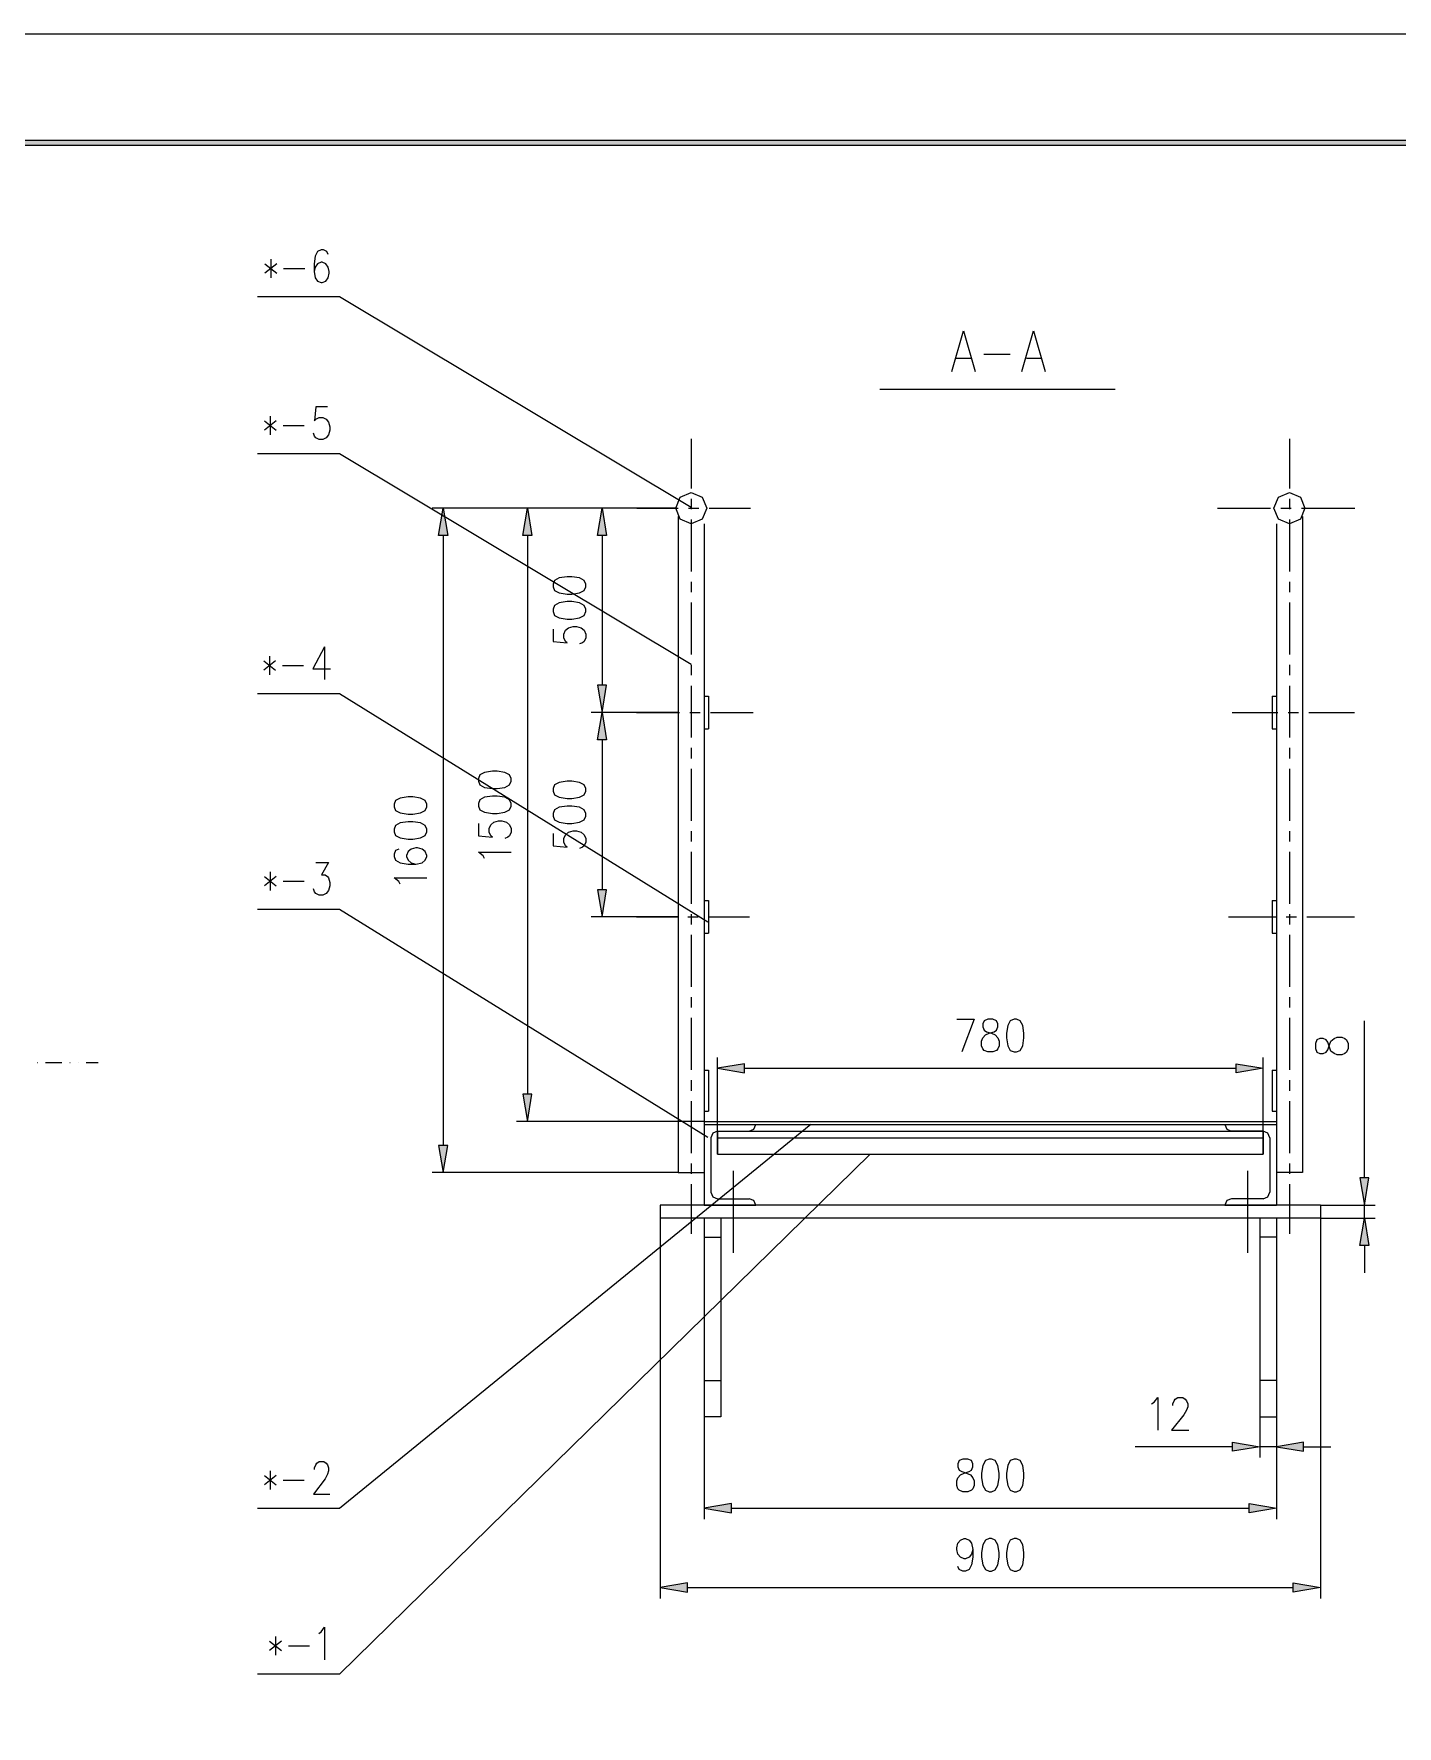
# Model space of a CAD drawing. Header units: millimetres. Extents: x 0 to 414, y 0 to 292.
# Drawn here: x 216 to 339.2, y 139.6 to 292.5 of the extents above; entities that cross this region are included whole.
import ezdxf

# ---------------------------------------------------------------- set-up
doc = ezdxf.new("R2010")
doc.units = ezdxf.units.MM

msp = doc.modelspace()

# ---------------------------------------------------------------- hatches: boundary and pattern name
h = msp.add_hatch(color=0)
h.dxf.hatch_style = 2
h.paths.add_polyline_path([(404.473833, 282.857222), (403.997583, 282.380972), (21.448889, 282.380972), (20.976167, 282.857222)])
h = msp.add_hatch(color=0)
h.dxf.hatch_style = 2
h.paths.add_polyline_path([(252.588889, 247.163167), (252.998111, 249.625556), (253.410861, 247.163167)])
h = msp.add_hatch(color=0)
h.dxf.hatch_style = 2
h.paths.add_polyline_path([(260.208889, 247.163167), (260.618111, 249.625556), (261.027333, 247.163167)])
h = msp.add_hatch(color=0)
h.dxf.hatch_style = 2
h.paths.add_polyline_path([(266.954, 247.163167), (267.363222, 249.625556), (267.772444, 247.163167)])
h = msp.add_hatch(color=0)
h.dxf.hatch_style = 2
h.paths.add_polyline_path([(266.954, 233.623556), (267.363222, 231.161167), (267.772444, 233.623556)])
h = msp.add_hatch(color=0)
h.dxf.hatch_style = 2
h.paths.add_polyline_path([(266.954, 228.698778), (267.363222, 231.161167), (267.772444, 228.698778)])
h = msp.add_hatch(color=0)
h.dxf.hatch_style = 2
h.paths.add_polyline_path([(266.954, 215.159167), (267.363222, 212.696778), (267.772444, 215.159167)])
h = msp.add_hatch(color=0)
h.dxf.hatch_style = 2
h.paths.add_polyline_path([(280.250194, 199.442917), (277.787806, 199.033694), (280.250194, 198.624472)])
h = msp.add_hatch(color=0)
h.dxf.hatch_style = 2
h.paths.add_polyline_path([(324.661389, 199.442917), (327.123778, 199.033694), (324.661389, 198.624472)])
h = msp.add_hatch(color=0)
h.dxf.hatch_style = 2
h.paths.add_polyline_path([(260.208889, 196.694778), (260.618111, 194.232389), (261.027333, 196.694778)])
h = msp.add_hatch(color=0)
h.dxf.hatch_style = 2
h.paths.add_polyline_path([(252.588889, 192.066333), (252.998111, 189.603944), (253.410861, 192.066333)])
h = msp.add_hatch(color=0)
h.dxf.hatch_style = 2
h.paths.add_polyline_path([(335.8515, 189.124167), (336.260722, 186.665306), (336.669944, 189.124167)])
h = msp.add_hatch(color=0)
h.dxf.hatch_style = 2
h.paths.add_polyline_path([(335.8515, 183.028167), (336.260722, 185.487028), (336.669944, 183.028167)])
h = msp.add_hatch(color=0)
h.dxf.hatch_style = 2
h.paths.add_polyline_path([(324.347417, 165.265806), (326.809806, 164.853056), (324.347417, 164.443833)])
h = msp.add_hatch(color=0)
h.dxf.hatch_style = 2
h.paths.add_polyline_path([(330.767972, 165.265806), (328.305583, 164.853056), (330.767972, 164.443833)])
h = msp.add_hatch(color=0)
h.dxf.hatch_style = 2
h.paths.add_polyline_path([(279.068389, 159.709556), (276.606, 159.300333), (279.068389, 158.891111)])
h = msp.add_hatch(color=0)
h.dxf.hatch_style = 2
h.paths.add_polyline_path([(325.843194, 159.709556), (328.305583, 159.300333), (325.843194, 158.891111)])
h = msp.add_hatch(color=0)
h.dxf.hatch_style = 2
h.paths.add_polyline_path([(275.089056, 152.541111), (272.626667, 152.131889), (275.089056, 151.722667)])
h = msp.add_hatch(color=0)
h.dxf.hatch_style = 2
h.paths.add_polyline_path([(329.822528, 152.541111), (332.284917, 152.131889), (329.822528, 151.722667)])

# ---------------------------------------------------------------- linework, layer by layer
at = {"color": 0, "lineweight": 0}
for points in [[(0, 0), (0, 292.466889), (414.0835, 292.466889), (414.0835, 0)], [(404.473833, 282.857222), (403.997583, 282.380972), (21.448889, 282.380972), (20.976167, 282.857222)], [(274.020139, 249.625556), (274.432889, 250.616861), (275.424194, 251.029611), (276.419028, 250.616861), (276.82825, 249.625556), (276.419028, 248.63425), (275.424194, 248.2215), (274.432889, 248.63425)], [(328.083333, 249.625556), (328.496083, 250.616861), (329.487389, 251.029611), (330.478694, 250.616861), (330.891444, 249.625556), (330.478694, 248.63425), (329.487389, 248.2215), (328.496083, 248.63425)], [(252.588889, 247.163167), (252.998111, 249.625556), (253.410861, 247.163167)], [(260.208889, 247.163167), (260.618111, 249.625556), (261.027333, 247.163167)], [(266.954, 247.163167), (267.363222, 249.625556), (267.772444, 247.163167)], [(262.932333, 242.531194), (263.073444, 242.196056), (263.49325, 241.970278), (264.198806, 241.857389), (264.618611, 241.857389), (265.324167, 241.970278), (265.743972, 242.196056), (265.885083, 242.531194), (265.885083, 242.756972), (265.743972, 243.095639), (265.324167, 243.321417), (264.618611, 243.430778), (264.198806, 243.430778), (263.49325, 243.321417), (263.073444, 243.095639), (262.932333, 242.756972)], [(262.932333, 240.280472), (263.073444, 239.941806), (263.49325, 239.719556), (264.198806, 239.606667), (264.618611, 239.606667), (265.324167, 239.719556), (265.743972, 239.941806), (265.885083, 240.280472), (265.885083, 240.50625), (265.743972, 240.844917), (265.324167, 241.070694), (264.618611, 241.180056), (264.198806, 241.180056), (263.49325, 241.070694), (263.073444, 240.844917), (262.932333, 240.50625)], [(266.954, 233.623556), (267.363222, 231.161167), (267.772444, 233.623556)], [(266.954, 228.698778), (267.363222, 231.161167), (267.772444, 228.698778)], [(256.187222, 224.969917), (256.328333, 224.63125), (256.748139, 224.405472), (257.453694, 224.292583), (257.8735, 224.292583), (258.579056, 224.405472), (258.998861, 224.63125), (259.139972, 224.969917), (259.139972, 225.192167), (258.998861, 225.530833), (258.579056, 225.756611), (257.8735, 225.8695), (257.453694, 225.8695), (256.748139, 225.756611), (256.328333, 225.530833), (256.187222, 225.192167)], [(262.932333, 224.066806), (263.073444, 223.731667), (263.49325, 223.505889), (264.198806, 223.393), (264.618611, 223.393), (265.324167, 223.505889), (265.743972, 223.731667), (265.885083, 224.066806), (265.885083, 224.292583), (265.743972, 224.63125), (265.324167, 224.857028), (264.618611, 224.969917), (264.198806, 224.969917), (263.49325, 224.857028), (263.073444, 224.63125), (262.932333, 224.292583)], [(248.567222, 222.652167), (248.708333, 222.317028), (249.131667, 222.09125), (249.833694, 221.978361), (250.257028, 221.978361), (250.959056, 222.09125), (251.382389, 222.317028), (251.5235, 222.652167), (251.5235, 222.877944), (251.382389, 223.216611), (250.959056, 223.442389), (250.257028, 223.555278), (249.833694, 223.555278), (249.131667, 223.442389), (248.708333, 223.216611), (248.567222, 222.877944)], [(256.187222, 222.719194), (256.328333, 222.380528), (256.748139, 222.15475), (257.453694, 222.041861), (257.8735, 222.041861), (258.579056, 222.15475), (258.998861, 222.380528), (259.139972, 222.719194), (259.139972, 222.941444), (258.998861, 223.280111), (258.579056, 223.505889), (257.8735, 223.618778), (257.453694, 223.618778), (256.748139, 223.505889), (256.328333, 223.280111), (256.187222, 222.941444)], [(262.932333, 221.816083), (263.073444, 221.480944), (263.49325, 221.255167), (264.198806, 221.142278), (264.618611, 221.142278), (265.324167, 221.255167), (265.743972, 221.480944), (265.885083, 221.816083), (265.885083, 222.041861), (265.743972, 222.380528), (265.324167, 222.606306), (264.618611, 222.719194), (264.198806, 222.719194), (263.49325, 222.606306), (263.073444, 222.380528), (262.932333, 222.041861)], [(248.567222, 220.401444), (248.708333, 220.066306), (249.131667, 219.840528), (249.833694, 219.727639), (250.257028, 219.727639), (250.959056, 219.840528), (251.382389, 220.066306), (251.5235, 220.401444), (251.5235, 220.627222), (251.382389, 220.965889), (250.959056, 221.191667), (250.257028, 221.301028), (249.833694, 221.301028), (249.131667, 221.191667), (248.708333, 220.965889), (248.567222, 220.627222)], [(266.954, 215.159167), (267.363222, 212.696778), (267.772444, 215.159167)], [(302.231778, 203.464583), (301.893111, 203.323472), (301.780222, 203.044778), (301.780222, 202.762556), (301.893111, 202.480333), (302.118889, 202.339222), (302.570444, 202.198111), (302.905583, 202.057), (303.131361, 201.778306), (303.24425, 201.496083), (303.24425, 201.07275), (303.131361, 200.790528), (303.018472, 200.652944), (302.679806, 200.511833), (302.231778, 200.511833), (301.893111, 200.652944), (301.780222, 200.790528), (301.667333, 201.07275), (301.667333, 201.496083), (301.780222, 201.778306), (302.006, 202.057), (302.344667, 202.198111), (302.792694, 202.339222), (303.018472, 202.480333), (303.131361, 202.762556), (303.131361, 203.044778), (303.018472, 203.323472), (302.679806, 203.464583)], [(304.595389, 203.464583), (304.256722, 203.323472), (304.030944, 202.903667), (303.918056, 202.198111), (303.918056, 201.778306), (304.030944, 201.07275), (304.256722, 200.652944), (304.595389, 200.511833), (304.821167, 200.511833), (305.156306, 200.652944), (305.382083, 201.07275), (305.494972, 201.778306), (305.494972, 202.198111), (305.382083, 202.903667), (305.156306, 203.323472), (304.821167, 203.464583)], [(331.829833, 200.815222), (331.970944, 200.476556), (332.249639, 200.367194), (332.531861, 200.367194), (332.814083, 200.476556), (332.955194, 200.702333), (333.096306, 201.153889), (333.237417, 201.492556), (333.516111, 201.714806), (333.798333, 201.827694), (334.221667, 201.827694), (334.503889, 201.714806), (334.641472, 201.605444), (334.782583, 201.266778), (334.782583, 200.815222), (334.641472, 200.476556), (334.503889, 200.367194), (334.221667, 200.254306), (333.798333, 200.254306), (333.516111, 200.367194), (333.237417, 200.589444), (333.096306, 200.928111), (332.955194, 201.379667), (332.814083, 201.605444), (332.531861, 201.714806), (332.249639, 201.714806), (331.970944, 201.605444), (331.829833, 201.266778)], [(280.250194, 199.442917), (277.787806, 199.033694), (280.250194, 198.624472)], [(324.661389, 199.442917), (327.123778, 199.033694), (324.661389, 198.624472)], [(260.208889, 196.694778), (260.618111, 194.232389), (261.027333, 196.694778)], [(252.588889, 192.066333), (252.998111, 189.603944), (253.410861, 192.066333)], [(335.8515, 189.124167), (336.260722, 186.665306), (336.669944, 189.124167)], [(335.8515, 183.028167), (336.260722, 185.487028), (336.669944, 183.028167)], [(324.347417, 165.265806), (326.809806, 164.853056), (324.347417, 164.443833)], [(330.767972, 165.265806), (328.305583, 164.853056), (330.767972, 164.443833)], [(299.981056, 163.731222), (299.642389, 163.590111), (299.5295, 163.307889), (299.5295, 163.029194), (299.642389, 162.746972), (299.868167, 162.605861), (300.316194, 162.46475), (300.654861, 162.323639), (300.880639, 162.041417), (300.993528, 161.762722), (300.993528, 161.339389), (300.880639, 161.057167), (300.76775, 160.916056), (300.429083, 160.778472), (299.981056, 160.778472), (299.642389, 160.916056), (299.5295, 161.057167), (299.416611, 161.339389), (299.416611, 161.762722), (299.5295, 162.041417), (299.755278, 162.323639), (300.093944, 162.46475), (300.541972, 162.605861), (300.76775, 162.746972), (300.880639, 163.029194), (300.880639, 163.307889), (300.76775, 163.590111), (300.429083, 163.731222)], [(302.344667, 163.731222), (302.006, 163.590111), (301.780222, 163.166778), (301.667333, 162.46475), (301.667333, 162.041417), (301.780222, 161.339389), (302.006, 160.916056), (302.344667, 160.778472), (302.570444, 160.778472), (302.905583, 160.916056), (303.131361, 161.339389), (303.24425, 162.041417), (303.24425, 162.46475), (303.131361, 163.166778), (302.905583, 163.590111), (302.570444, 163.731222)], [(304.595389, 163.731222), (304.256722, 163.590111), (304.030944, 163.166778), (303.918056, 162.46475), (303.918056, 162.041417), (304.030944, 161.339389), (304.256722, 160.916056), (304.595389, 160.778472), (304.821167, 160.778472), (305.156306, 160.916056), (305.382083, 161.339389), (305.494972, 162.041417), (305.494972, 162.46475), (305.382083, 163.166778), (305.156306, 163.590111), (304.821167, 163.731222)], [(279.068389, 159.709556), (276.606, 159.300333), (279.068389, 158.891111)], [(325.843194, 159.709556), (328.305583, 159.300333), (325.843194, 158.891111)], [(302.344667, 156.562778), (302.006, 156.421667), (301.780222, 156.001861), (301.667333, 155.296306), (301.667333, 154.8765), (301.780222, 154.170944), (302.006, 153.751139), (302.344667, 153.610028), (302.570444, 153.610028), (302.905583, 153.751139), (303.131361, 154.170944), (303.24425, 154.8765), (303.24425, 155.296306), (303.131361, 156.001861), (302.905583, 156.421667), (302.570444, 156.562778)], [(304.595389, 156.562778), (304.256722, 156.421667), (304.030944, 156.001861), (303.918056, 155.296306), (303.918056, 154.8765), (304.030944, 154.170944), (304.256722, 153.751139), (304.595389, 153.610028), (304.821167, 153.610028), (305.156306, 153.751139), (305.382083, 154.170944), (305.494972, 154.8765), (305.494972, 155.296306), (305.382083, 156.001861), (305.156306, 156.421667), (304.821167, 156.562778)], [(275.089056, 152.541111), (272.626667, 152.131889), (275.089056, 151.722667)], [(329.822528, 152.541111), (332.284917, 152.131889), (329.822528, 151.722667)]]:
    msp.add_lwpolyline(points, close=True, dxfattribs=at)
for points in [[(237.4265, 272.111611), (237.4265, 270.421806)], [(242.598222, 272.531417), (242.492389, 272.813639), (242.174889, 272.95475), (241.963222, 272.95475), (241.64925, 272.813639), (241.437583, 272.390306), (241.33175, 271.688278), (241.33175, 270.98625), (241.437583, 270.421806), (241.64925, 270.139583), (241.963222, 269.998472), (242.069056, 269.998472), (242.386556, 270.139583), (242.598222, 270.421806), (242.704056, 270.845139), (242.704056, 270.98625), (242.598222, 271.406056), (242.386556, 271.688278), (242.069056, 271.829389), (241.963222, 271.829389), (241.64925, 271.688278), (241.437583, 271.406056), (241.33175, 270.98625)], [(236.900861, 271.688278), (237.955667, 270.845139)], [(237.955667, 271.688278), (236.900861, 270.845139)], [(238.587139, 271.264944), (240.488611, 271.264944)], [(243.635389, 268.707306), (236.216472, 268.707306)], [(275.424194, 249.682), (243.635389, 268.707306)], [(298.982694, 261.955139), (300.0375, 265.648722), (301.092306, 261.955139)], [(305.311528, 261.955139), (306.366333, 265.648722), (307.424667, 261.955139)], [(299.377806, 263.186333), (300.697194, 263.186333)], [(301.882528, 263.539111), (304.256722, 263.539111)], [(305.710167, 263.186333), (307.026028, 263.186333)], [(313.742917, 260.353528), (292.477472, 260.353528)], [(242.545306, 258.787194), (241.4905, 258.787194), (241.384667, 257.520722), (241.4905, 257.661833), (241.808, 257.802944), (242.121972, 257.802944), (242.439472, 257.661833), (242.651139, 257.379611), (242.756972, 256.956278), (242.756972, 256.677583), (242.651139, 256.25425), (242.439472, 255.972028), (242.121972, 255.830917), (241.808, 255.830917), (241.4905, 255.972028), (241.384667, 256.113139), (241.278833, 256.395361)], [(236.847944, 257.520722), (237.90275, 256.677583)], [(237.90275, 257.520722), (236.847944, 256.677583)], [(237.373583, 257.940528), (237.373583, 256.25425)], [(238.534222, 257.097389), (240.435694, 257.097389)], [(275.424194, 255.880306), (275.424194, 251.410611)], [(329.487389, 255.880306), (329.487389, 251.410611)], [(243.635389, 254.53975), (236.216472, 254.53975)], [(275.424194, 235.514444), (243.635389, 254.53975)], [(274.020139, 249.625556), (252.013861, 249.625556)], [(274.020139, 249.625556), (259.633861, 249.625556)], [(274.020139, 249.625556), (266.378972, 249.625556)], [(270.517056, 249.625556), (274.238861, 249.625556)], [(275.17725, 249.625556), (276.115639, 249.625556)], [(275.424194, 250.472222), (275.424194, 249.533833)], [(277.0505, 249.625556), (280.772306, 249.625556)], [(322.978639, 249.625556), (327.776417, 249.625556)], [(328.714806, 249.625556), (329.653194, 249.625556)], [(329.487389, 250.472222), (329.487389, 249.533833)], [(330.591583, 249.625556), (335.392889, 249.625556)], [(274.242389, 248.870611), (274.242389, 189.603944)], [(275.424194, 248.595444), (275.424194, 243.907028)], [(276.606, 248.2215), (276.606, 186.665306)], [(328.305583, 248.2215), (328.305583, 186.665306)], [(329.487389, 248.595444), (329.487389, 243.907028)], [(330.669194, 248.870611), (330.669194, 189.603944)], [(252.998111, 247.163167), (252.998111, 192.066333)], [(260.618111, 247.163167), (260.618111, 196.694778)], [(267.363222, 247.163167), (267.363222, 233.623556)], [(275.424194, 242.968639), (275.424194, 242.03025)], [(329.487389, 242.968639), (329.487389, 242.03025)], [(275.424194, 241.091861), (275.424194, 236.399917)], [(329.487389, 241.091861), (329.487389, 236.399917)], [(262.932333, 238.707083), (262.932333, 237.581722), (264.198806, 237.468833), (264.057694, 237.581722), (263.916583, 237.916861), (263.916583, 238.255528), (264.057694, 238.594194), (264.339917, 238.816444), (264.759722, 238.929333), (265.041944, 238.929333), (265.465278, 238.816444), (265.743972, 238.594194), (265.885083, 238.255528), (265.885083, 237.916861), (265.743972, 237.581722), (265.606389, 237.468833), (265.324167, 237.355944)], [(242.280722, 237.094889), (241.225917, 235.126389), (242.809889, 235.126389)], [(242.280722, 237.094889), (242.280722, 234.142139)], [(236.795028, 235.831944), (237.849833, 234.985278)], [(237.849833, 235.831944), (236.795028, 234.985278)], [(237.320667, 236.25175), (237.320667, 234.565472)], [(238.481306, 235.408611), (240.382778, 235.408611)], [(275.424194, 235.465056), (275.424194, 234.526667)], [(329.487389, 235.465056), (329.487389, 234.526667)], [(243.635389, 232.850972), (236.216472, 232.850972)], [(276.930556, 212.241694), (243.635389, 232.850972)], [(275.424194, 233.588278), (275.424194, 228.896333)], [(276.606, 232.639306), (276.976417, 232.639306)], [(276.976417, 232.639306), (276.976417, 229.683028)], [(327.935167, 232.639306), (327.935167, 229.683028)], [(327.935167, 232.639306), (328.305583, 232.639306)], [(329.487389, 233.588278), (329.487389, 228.896333)], [(274.242389, 231.161167), (266.378972, 231.161167)], [(274.242389, 231.161167), (266.378972, 231.161167)], [(270.481778, 231.161167), (274.348222, 231.161167)], [(275.286611, 231.161167), (276.225, 231.161167)], [(277.159861, 231.161167), (281.026306, 231.161167)], [(324.312139, 231.161167), (328.432583, 231.161167)], [(329.370972, 231.161167), (330.305833, 231.161167)], [(331.244222, 231.161167), (335.364667, 231.161167)], [(276.606, 229.683028), (276.976417, 229.683028)], [(327.935167, 229.683028), (328.305583, 229.683028)], [(267.363222, 228.698778), (267.363222, 215.159167)], [(275.424194, 227.961472), (275.424194, 227.023083)], [(329.487389, 227.961472), (329.487389, 227.023083)], [(275.424194, 226.084694), (275.424194, 221.39275)], [(329.487389, 226.084694), (329.487389, 221.39275)], [(256.187222, 221.142278), (256.187222, 220.016917), (257.453694, 219.904028), (257.312583, 220.016917), (257.171472, 220.355583), (257.171472, 220.690722), (257.312583, 221.029389), (257.594806, 221.255167), (258.014611, 221.368056), (258.296833, 221.368056), (258.720167, 221.255167), (258.998861, 221.029389), (259.139972, 220.690722), (259.139972, 220.355583), (258.998861, 220.016917), (258.861278, 219.904028), (258.579056, 219.791139)], [(262.932333, 220.242694), (262.932333, 219.117333), (264.198806, 219.004444), (264.057694, 219.117333), (263.916583, 219.452472), (263.916583, 219.791139), (264.057694, 220.129806), (264.339917, 220.355583), (264.759722, 220.468472), (265.041944, 220.468472), (265.465278, 220.355583), (265.743972, 220.129806), (265.885083, 219.791139), (265.885083, 219.452472), (265.743972, 219.117333), (265.606389, 219.004444), (265.324167, 218.891556)], [(275.424194, 220.457889), (275.424194, 219.5195)], [(329.487389, 220.457889), (329.487389, 219.5195)], [(248.990556, 218.828056), (248.708333, 218.715167), (248.567222, 218.3765), (248.567222, 218.150722), (248.708333, 217.815583), (249.131667, 217.589806), (249.833694, 217.476917), (250.53925, 217.476917), (251.100167, 217.589806), (251.382389, 217.815583), (251.5235, 218.150722), (251.5235, 218.263611), (251.382389, 218.602278), (251.100167, 218.828056), (250.676833, 218.940944), (250.53925, 218.940944), (250.115917, 218.828056), (249.833694, 218.602278), (249.692583, 218.263611), (249.692583, 218.150722), (249.833694, 217.815583), (250.115917, 217.589806), (250.53925, 217.476917)], [(241.4905, 217.632139), (242.651139, 217.632139), (242.016139, 216.506778), (242.333639, 216.506778), (242.545306, 216.365667), (242.651139, 216.224556), (242.756972, 215.80475), (242.756972, 215.522528), (242.651139, 215.099194), (242.439472, 214.816972), (242.121972, 214.679389), (241.808, 214.679389), (241.4905, 214.816972), (241.384667, 214.958083), (241.278833, 215.240306)], [(256.748139, 217.991972), (256.610556, 218.214222), (256.187222, 218.552889), (259.139972, 218.552889)], [(275.424194, 218.581111), (275.424194, 213.889167)], [(329.487389, 218.581111), (329.487389, 213.889167)], [(236.847944, 216.365667), (237.90275, 215.522528)], [(237.90275, 216.365667), (236.847944, 215.522528)], [(237.373583, 216.789), (237.373583, 215.099194)], [(238.534222, 215.942333), (240.435694, 215.942333)], [(249.131667, 215.674222), (248.990556, 215.9), (248.567222, 216.238667), (251.5235, 216.238667)], [(276.606, 214.174917), (276.976417, 214.174917)], [(276.976417, 214.174917), (276.976417, 211.222167)], [(327.935167, 214.174917), (328.305583, 214.174917)], [(327.935167, 214.174917), (327.935167, 211.222167)], [(243.635389, 213.384694), (236.216472, 213.384694)], [(276.930556, 192.778944), (243.635389, 213.384694)], [(274.242389, 212.696778), (266.378972, 212.696778)], [(270.481778, 212.696778), (274.175361, 212.696778)], [(275.11375, 212.696778), (276.048611, 212.696778)], [(275.424194, 212.950778), (275.424194, 212.015917)], [(276.987, 212.696778), (280.680583, 212.696778)], [(323.966417, 212.696778), (328.259722, 212.696778)], [(329.194583, 212.696778), (330.132972, 212.696778)], [(329.487389, 212.950778), (329.487389, 212.015917)], [(331.071361, 212.696778), (335.364667, 212.696778)], [(275.424194, 211.077528), (275.424194, 206.385583)], [(276.606, 211.222167), (276.976417, 211.222167)], [(327.935167, 211.222167), (328.305583, 211.222167)], [(329.487389, 211.077528), (329.487389, 206.385583)], [(275.424194, 205.447194), (275.424194, 204.512333)], [(329.487389, 205.447194), (329.487389, 204.512333)], [(275.424194, 203.573944), (275.424194, 198.882)], [(299.416611, 203.464583), (300.993528, 203.464583), (299.868167, 200.511833)], [(329.487389, 203.573944), (329.487389, 198.882)], [(336.260722, 189.124167), (336.260722, 203.305833)], [(216.316278, 199.562861), (216.333917, 199.562861)], [(217.053583, 199.562861), (218.531722, 199.562861)], [(219.269028, 199.562861), (219.286667, 199.562861)], [(220.006333, 199.562861), (220.023972, 199.562861)], [(220.747167, 199.562861), (221.819611, 199.562861)], [(276.606, 198.85025), (276.976417, 198.85025)], [(276.976417, 198.85025), (276.976417, 195.156667)], [(277.787806, 191.279639), (277.787806, 200.017944)], [(280.250194, 199.033694), (324.661389, 199.033694)], [(327.123778, 191.279639), (327.123778, 200.017944)], [(327.935167, 198.85025), (327.935167, 195.156667)], [(327.935167, 198.85025), (328.305583, 198.85025)], [(275.424194, 197.943611), (275.424194, 197.005222)], [(329.487389, 197.943611), (329.487389, 197.005222)], [(275.424194, 196.070361), (275.424194, 191.378417)], [(329.487389, 196.070361), (329.487389, 191.378417)], [(276.606, 194.232389), (259.633861, 194.232389)], [(276.606, 195.156667), (276.976417, 195.156667)], [(276.606, 194.232389), (328.305583, 194.232389)], [(327.935167, 195.156667), (328.305583, 195.156667)], [(286.247417, 193.939583), (243.635389, 159.261528)], [(276.606, 193.939583), (328.305583, 193.939583)], [(277.787806, 193.346917), (277.371528, 193.174056), (277.198667, 192.757778)], [(277.198667, 192.757778), (277.198667, 187.847111)], [(277.787806, 193.346917), (327.123778, 193.346917)], [(277.787806, 193.346917), (277.787806, 191.279639)], [(277.787806, 193.346917), (280.67, 193.346917)], [(277.787806, 192.757778), (327.123778, 192.757778)], [(280.67, 193.346917), (281.086278, 193.519778), (281.259139, 193.939583)], [(323.652444, 193.939583), (323.825306, 193.519778), (324.245111, 193.346917)], [(327.123778, 193.346917), (324.245111, 193.346917)], [(327.123778, 193.346917), (327.123778, 191.279639)], [(327.716444, 192.757778), (327.540056, 193.174056), (327.123778, 193.346917)], [(327.716444, 192.757778), (327.716444, 187.847111)], [(291.592, 191.279639), (243.635389, 144.310806)], [(277.787806, 191.279639), (327.123778, 191.279639)], [(274.242389, 189.603944), (252.013861, 189.603944)], [(274.242389, 189.603944), (276.606, 189.603944)], [(275.424194, 190.440028), (275.424194, 189.501639)], [(279.227139, 189.783861), (279.227139, 182.354361)], [(325.684444, 189.783861), (325.684444, 182.354361)], [(330.669194, 189.603944), (328.305583, 189.603944)], [(329.487389, 190.440028), (329.487389, 189.501639)], [(275.424194, 188.566778), (275.424194, 184.093556)], [(329.487389, 188.566778), (329.487389, 184.093556)], [(332.284917, 186.665306), (272.626667, 186.665306)], [(272.626667, 186.665306), (272.626667, 185.487028)], [(276.606, 186.665306), (281.259139, 186.665306)], [(277.198667, 187.847111), (277.371528, 187.427306), (277.787806, 187.254444)], [(277.787806, 187.254444), (280.67, 187.254444)], [(281.259139, 186.665306), (281.086278, 187.081583), (280.67, 187.254444)], [(324.245111, 187.254444), (323.825306, 187.081583), (323.652444, 186.665306)], [(323.652444, 186.665306), (328.305583, 186.665306)], [(327.123778, 187.254444), (324.245111, 187.254444)], [(327.123778, 187.254444), (327.540056, 187.427306), (327.716444, 187.847111)], [(332.284917, 186.665306), (337.244972, 186.665306)], [(332.284917, 186.665306), (332.284917, 185.487028)], [(336.260722, 185.487028), (336.260722, 186.665306)], [(272.626667, 186.076167), (272.626667, 151.147639)], [(332.284917, 185.487028), (272.626667, 185.487028)], [(276.606, 185.487028), (276.606, 167.551806)], [(278.105306, 185.487028), (278.105306, 167.551806)], [(326.809806, 185.487028), (326.809806, 167.551806)], [(328.305583, 185.487028), (328.305583, 167.551806)], [(332.284917, 185.487028), (332.284917, 151.147639)], [(332.284917, 185.487028), (337.244972, 185.487028)], [(276.606, 183.790167), (278.105306, 183.790167)], [(328.305583, 183.790167), (326.809806, 183.790167)], [(336.260722, 183.028167), (336.260722, 180.565778)], [(328.305583, 176.519417), (328.305583, 158.316083)], [(276.606, 171.996806), (276.606, 158.316083)], [(276.606, 170.829111), (278.105306, 170.829111)], [(328.305583, 170.829111), (326.809806, 170.829111)], [(317.030806, 168.723028), (317.256583, 168.864139), (317.59525, 169.283944), (317.59525, 166.331194)], [(318.946389, 168.581917), (318.946389, 168.723028), (319.059278, 169.00525), (319.168639, 169.146361), (319.394417, 169.283944), (319.845972, 169.283944), (320.07175, 169.146361), (320.184639, 169.00525), (320.294, 168.723028), (320.294, 168.440806), (320.184639, 168.158583), (319.958861, 167.738778), (318.8335, 166.331194), (320.406889, 166.331194)], [(278.105306, 167.551806), (276.606, 167.551806)], [(326.809806, 167.551806), (326.809806, 163.868806)], [(326.809806, 167.551806), (328.305583, 167.551806)], [(328.305583, 167.551806), (328.305583, 163.868806)], [(324.347417, 164.853056), (315.556194, 164.853056)], [(328.305583, 164.853056), (326.809806, 164.853056)], [(330.767972, 164.853056), (333.230361, 164.853056)], [(236.847944, 162.2425), (237.90275, 161.399361)], [(237.90275, 162.2425), (236.847944, 161.399361)], [(237.373583, 162.665833), (237.373583, 160.976028)], [(241.384667, 162.806944), (241.384667, 162.944528), (241.4905, 163.22675), (241.596333, 163.367861), (241.808, 163.508972), (242.227806, 163.508972), (242.439472, 163.367861), (242.545306, 163.22675), (242.651139, 162.944528), (242.651139, 162.665833), (242.545306, 162.383611), (242.333639, 161.960278), (241.278833, 160.556222), (242.756972, 160.556222)], [(238.534222, 161.819167), (240.435694, 161.819167)], [(243.635389, 159.261528), (236.216472, 159.261528)], [(279.068389, 159.300333), (325.843194, 159.300333)], [(300.880639, 155.578528), (300.76775, 155.155194), (300.541972, 154.8765), (300.206833, 154.735389), (300.093944, 154.735389), (299.755278, 154.8765), (299.5295, 155.155194), (299.416611, 155.578528), (299.416611, 155.719639), (299.5295, 156.139444), (299.755278, 156.421667), (300.093944, 156.562778), (300.206833, 156.562778), (300.541972, 156.421667), (300.76775, 156.139444), (300.880639, 155.578528), (300.880639, 154.8765), (300.76775, 154.170944), (300.541972, 153.751139), (300.206833, 153.610028), (299.981056, 153.610028), (299.642389, 153.751139), (299.5295, 154.029833)], [(275.089056, 152.131889), (329.822528, 152.131889)], [(241.755083, 147.993806), (241.963222, 148.134917), (242.280722, 148.554722), (242.280722, 145.601972)], [(237.320667, 147.28825), (238.379, 146.445111)], [(238.379, 147.28825), (237.320667, 146.445111)], [(237.849833, 147.711583), (237.849833, 146.025306)], [(239.010472, 146.868444), (240.908417, 146.868444)], [(243.635389, 144.310806), (236.216472, 144.310806)]]:
    msp.add_lwpolyline(points, dxfattribs=at)

doc.saveas('drawing.dxf')
